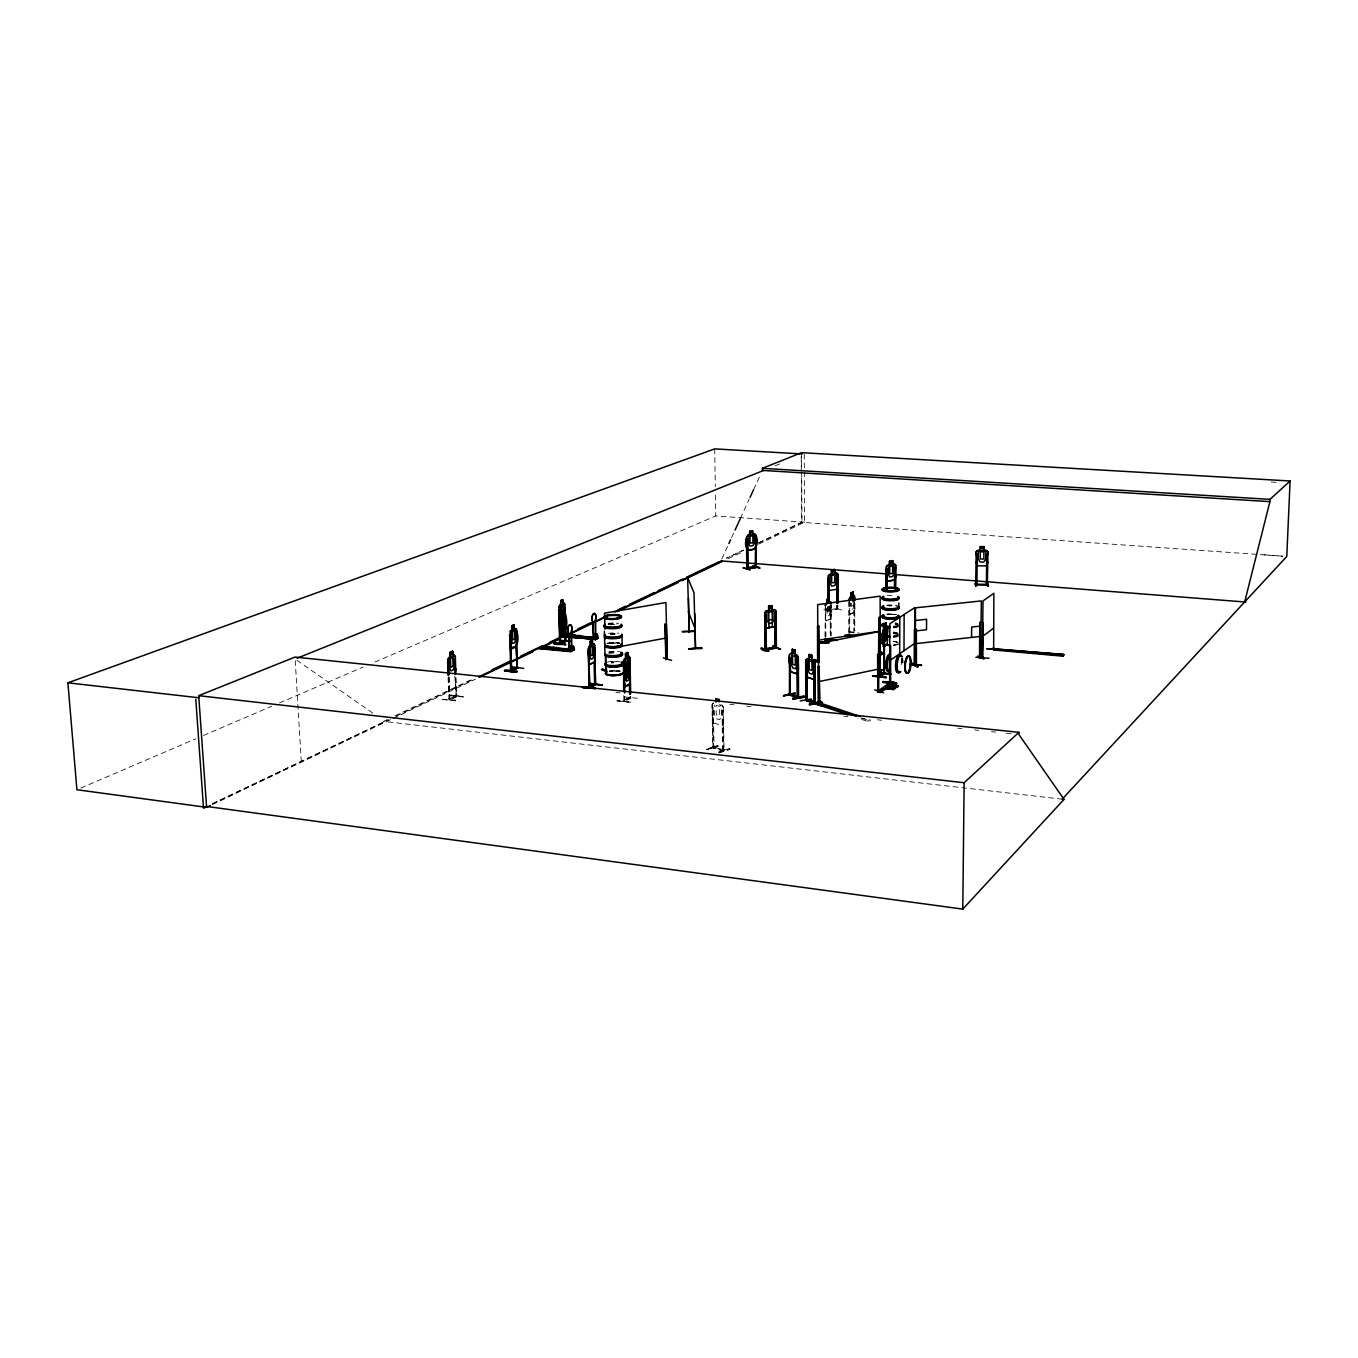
<?xml version="1.0" encoding="UTF-8"?>
<svg xmlns="http://www.w3.org/2000/svg" width="1358" height="1358" viewBox="0 0 1358 1358"><rect width="100%" height="100%" fill="white"/><g stroke="black" fill="none" stroke-linecap="round" stroke-linejoin="round"><path stroke-width="0.75" stroke-dasharray="5 3.75" d="M867.932 721.539L867.932 720.317L870.206 719.808L870.206 721.013L867.932 721.539L857.933 718.161M830.485 618.79L831.317 614.41L830.672 618.909L825.936 621.03L830.621 618.79M855.031 607.892L854.352 612.322L854.98 600.423M455.439 700.1L442.844 699.234M455.473 700.609L442.487 699.574M722.354 725.172L723.407 720.623M723.661 720.64L722.456 725.359L713.697 723.152L712.339 717.873M853.978 604.989L853.045 608.774L851.262 609.589L850.312 602.782M830.264 611.49L829.297 615.327L827.463 616.159L826.445 607.298M456.339 696.484L448.938 700.049L449.77 698.301M448.887 698.691L450.245 698.385L449.023 698.623M831.792 611.321C806.991 605.515 848.326 616.481 824.238 609.08M706.516 749.531L718.11 745.44L707.111 748.886M707.06 749.497L718.009 746.119M721.811 558.97L727.99 545.492M731.521 537.785L734.169 532.013M740.348 518.535L749.175 499.286M753.588 489.661L759.767 476.183M723.61 751.008L712.577 748.088L712.118 704.479L713.408 703.037M712.254 704.564L713.527 702.986M722.558 750.77L722.032 710.166L723.441 710.302L722.032 710.166M723.424 749.531L724.052 750.821M714.07 746.798L712.407 746.611L713.476 746.917M630.078 696.943L630.842 697.995L624.341 701.543L624.391 694.855M630.842 697.995L623.882 701.492L623.797 695.177M624.527 701.526L624.833 694.889M629.671 698.25L630.35 696.484L629.62 698.233M448.734 676.776L449.498 700.083L456.916 696.501M456.22 695.517L456.033 695.534M449.023 699.981L448.055 677.099M853.826 632.047L853.826 633.269M455.592 677.812L456.186 696.892L454.828 676.063M637.462 698.284L624.425 696.909M630.095 697.333L624.307 699.777M629.637 697.282L624.307 700.168M849.123 632.132L858.596 632.777M455.117 700.983L455.49 699.998M463.401 696.926L450.398 695.024L463.01 696.416M450.432 695.788L463.401 696.96M212.816 803.783L384.891 721.522M758.46 542.945L801.627 522.304L801.322 475.792M212.221 803.749L388.711 719.706M396.383 716.056L474.927 678.644M212.289 804.649L391.274 719.299M393.192 718.382L475.487 679.153M728.109 558.698L743.42 551.399M758.732 544.1L804.649 522.202L804.326 470.598M387.285 719.553L383.482 721.37L1062.211 799.166M394.923 715.921L473.076 678.745M758.63 542.962L801.984 522.338L1282.563 556.169M836.783 605.193L836.867 609.216M836.681 608.061C842.435 608.69 828.448 611.355 828.024 610.76M828.889 606.585C831.419 612.271 826.767 609.182 828.991 609.453M849.819 614.24L854.301 612.22M854.386 612.339L849.769 614.393L849.242 610.455L849.921 614.41M853.028 605.43L851.262 606.245L851.262 602.341M824.985 636.579L825.392 608.044L825.936 636.359M825.817 608.095L824.866 608.299M825.409 609.759L831.334 607.094M80.818 788.064L195.722 738.803M203.513 735.476L271.685 706.262M279.476 702.918L363.231 667.033M374.91 662.025L715.751 515.955L804.649 522.202M775.146 465.794L780.952 463.451M449.515 698.708L455.609 695.873M456.322 696.824L455.354 678.185M449.583 700.066L448.496 677.15M723.016 749.141L724.137 749.378M729.518 748.496L718.569 751.976M718.569 752.536L729.602 749.175L720.317 752.145M719.129 752.892L730.095 749.412L729.45 748.411M713.188 747.969L712.933 746.51M713.171 746.493L714.087 748.275L713.323 707.807L711.915 707.671L713.323 707.807M706.516 749.565L718.11 746.272M723.339 707.246L724.052 750.889L712.831 747.935M722.235 705.125L723.458 707.195M712.118 704.479L712.95 747.969M836.8 608.061L837.92 608.028M828.074 610.777L827.99 606.754M606.924 643.471L619.299 642.979A8.759 2.122 -1.6 0 0 606.941 643.454M449.821 699.659L449.175 676.827M456.424 695.092L455.626 695.398L456.865 695.143M841.858 610.115L834.695 607.875M836.952 608.503L829.263 609.861M608.673 643.471L619.299 643.386M837.513 609.08L837.937 605.125M837.122 608.146L836.952 609.335L837.054 605.278M828.414 610.879L828.227 609.725M837.631 609.08L837.682 605.04M713.425 748.343L714.053 746.73M630.18 698.267L630.808 696.535M610.744 643.183L612.984 643.03M713.527 748.36L712.933 707.925M1271.19 482.039L1277.471 482.413M1263.975 554.828L1282.631 556.169M615.87 692.495L620.08 692.936M729.806 704.378L734.033 704.819M746.696 706.143L750.906 706.584M843.759 716.26L847.986 716.701M860.633 718.026L864.859 718.467M877.523 719.791L881.749 720.232M957.713 728.16L961.922 728.601M974.586 729.925L978.812 730.366M991.476 731.673L995.686 732.115M1006.244 733.218L1012.576 733.88M442.793 699.353L455.524 700.779M825.308 617.109L826.088 621.047L825.46 607.671M848.801 631.623L854.674 632.285M893.208 641.248L897.977 642.351A8.284 2.02 0.2 0 0 893.208 641.265M723.271 750.618L722.897 749.107L724.035 749.395M895.143 641.502L896.738 641.859M722.184 705.277L719.434 704.666L721.454 706.754L721.607 716.107L719.791 719.638L716.311 718.772L714.376 714.308L714.24 704.989M714.07 747.223L722.897 749.531L713.697 747.341M861.94 718.297L870.206 721.013M455.558 695.466L455.66 696.841M372.805 713.103L295.127 659.02L301.323 762.194M722.066 705.311L723.203 707.28M712.594 717.839L713.901 722.965M456.033 677.863L456.899 696.586M714.715 448.887L715.293 486.605M715.428 494.991L715.751 515.955M723.067 710.421L723.797 751.042L723.475 749.514M722.422 710.047L723.203 750.635M804.225 454.098L804.309 468.544M801.526 452.672L801.644 469.562M801.661 471.667L801.984 522.338M801.186 456.78L801.305 473.687M831.283 603.088L831.249 614.427M831.062 605.685L831.164 635.85M830.655 605.634L830.756 635.799M830.536 605.923L830.638 634.084M830.23 603.614L830.23 634.033M829.263 606.024L829.28 611.949L827.463 612.781L827.429 606.856M828.244 606.822L828.159 610.896M825.392 605.753L825.528 638.328M854.759 603.478L854.793 630.927M854.25 601.611L854.284 631.181M853.842 601.56L853.876 631.13M849.684 601.611L849.735 633.422M849.276 599.285L849.327 635.493M848.75 601.798L848.801 633.626M886.978 605.125A8.284 1.884 0.2 0 1 896.823 605.634M886.995 595.619A8.301 1.85 0.1 0 1 895.245 595.789M886.978 614.139A8.25 1.901 0.2 0 1 896.755 614.665M886.927 605.651A8.42 1.918 0.2 0 1 896.908 606.177M889.015 605.991A8.42 1.918 0.2 0 1 891.204 605.974M889.015 614.512A8.284 1.918 0.2 0 1 891.171 614.495M898.215 643.845A8.284 2.02 0.2 0 1 891.866 645.135M898.266 626.717A8.284 1.952 0.2 0 1 891.917 627.973M895.16 624.459A8.284 1.952 0.2 0 1 897.944 625.223M898.266 625.121A8.301 1.952 0.2 0 1 891.917 626.361M895.177 622.864A8.301 1.952 0.2 0 1 897.944 623.645M898.232 636.223A8.284 1.986 0.2 0 1 891.9 637.479M893.225 633.677A8.284 1.986 0.2 0 1 897.91 634.695M898.334 635.68A8.403 2.003 0.2 0 1 891.917 636.953M893.258 633.1A8.403 2.003 0.2 0 1 898.011 634.135M898.334 635.188A8.403 2.003 0.2 0 1 891.917 636.478M893.258 632.607A8.403 2.003 0.2 0 1 898.011 633.66M898.232 634.627A8.284 1.986 0.2 0 1 891.9 635.884M893.225 632.081A8.284 1.986 0.2 0 1 897.91 633.117M898.368 626.174A8.403 1.969 0.2 0 1 891.934 627.447M895.228 623.882A8.403 1.969 0.2 0 1 898.045 624.663M898.368 625.682A8.403 1.969 0.2 0 1 891.951 626.955M895.228 623.39A8.403 1.969 0.2 0 1 898.045 624.171M893.208 641.57A8.284 2.02 0.2 0 1 897.893 642.623M608.435 633.388A8.742 2.071 -1.6 0 1 619.01 633.303M608.163 623.424A8.742 2.037 -1.6 0 1 618.739 623.339M610.455 633.66A8.878 2.105 -1.6 0 1 615.021 633.473M610.251 624.799A8.759 2.037 -1.6 0 1 614.767 624.629M608.112 624.493A8.878 2.071 -1.6 0 1 616.956 624.154M606.992 643.234A8.691 2.088 -1.6 0 1 619.231 642.758M608.724 643.403A8.708 2.105 -1.6 0 1 619.248 643.319M608.112 623.967A8.878 2.071 -1.6 0 1 616.939 623.628M610.523 634.78A8.725 2.071 -1.6 0 1 615.021 634.593M610.472 634.169A8.878 2.105 -1.6 0 1 615.038 633.982M607.484 662.11A8.708 2.173 -1.6 0 1 619.74 661.618M608.927 651.789A8.725 2.139 -1.6 0 1 619.486 651.704M611.219 661.94A8.844 2.207 -1.6 0 1 619.842 662.161M608.978 653.453A8.708 2.139 -1.6 0 1 615.514 652.977M608.893 652.842A8.861 2.173 -1.6 0 1 615.53 652.366M609.47 671.09A8.657 2.19 -1.7 0 1 619.961 671.005M608.876 652.332A8.861 2.173 -1.6 0 1 615.514 651.857M610.76 643.488A8.759 2.122 -1.6 0 1 615.259 643.302M611.287 663.06A8.708 2.173 -1.6 0 1 613.51 662.891M611.236 662.449A8.844 2.207 -1.6 0 1 613.493 662.28M902.612 658.019A8.691 2.818 -84.7 0 1 902.866 664.181M902.085 657.866A8.827 2.852 -84.7 0 1 902.357 664.13M901.271 659.682A8.691 2.818 -84.7 0 1 900.49 668.323M901.593 657.815A8.827 2.869 -84.7 0 1 901.865 664.079M617.211 700.949C658.579 704.989 589.083 696.926 630.672 702.222L617.228 700.915M743.437 550.126L726.547 558.189L743.539 550.126M898.283 644.15L891.883 645.474A8.284 2.02 0.2 0 0 898.215 644.167M611.473 670.988L609.419 671.31A8.725 2.224 -1.7 0 1 620.012 671.208L611.49 671.005M888.998 614.189L886.927 614.342A8.318 1.918 0.2 0 1 895.211 614.529L888.998 614.189M719.587 706.296L716.09 705.447L716.243 714.783L719.723 715.649L719.587 706.296M619.995 671.548A8.691 2.207 -1.7 0 0 609.47 671.633A8.674 2.207 -1.7 0 1 619.978 671.565"/><path stroke-width="1.5" d="M874.722 689.83L883.583 692.835M877.913 654.573L877.828 691.85L877.591 654.471L878.915 654.369L877.591 654.471M893.717 681.937L880.714 691.29L878.083 691.035L891.12 681.682L893.717 681.937L893.717 683.074L880.714 692.444L878.083 692.19L878.337 690.136M877.455 691.68L878.541 691.494L878.592 654.267M877.421 690.356C878.898 689.083 879.797 692.495 877.862 691.816M878.796 640.704L878.83 617.551L879.865 617.415L879.882 676.878M883.82 673.551L879.118 676.861L879.288 640.501L880.188 640.246L879.288 640.501M879.729 640.212L879.645 676.946L884.516 673.619M880.714 692.444L880.714 691.29M883.141 682.174L896.586 683.617L883.175 681.58L882.921 682.531M884.041 637.717L883.922 673.941L883.634 630.316C883.583 626.31 886.553 617.873 886.044 627.379M883.922 673.941L884.024 637.377M884.431 673.619L884.431 629.806L885.891 628.856L885.874 637.174L884.414 638.141M885.959 622.711L886.655 636.664L885.874 640.738L884.398 641.723L883.617 638.667M886.01 589.27L886.044 569.308L886.91 569.172L887.13 589.185M887.606 688.234L889.779 688.964L887.606 688.234L887.979 687.199L895.109 687.895L885.959 688.642L893.462 689.1M886.027 677.557L886.027 676.81C845.236 673.466 913.578 680.528 872.787 676.114M886.282 589.338L886.384 566.982L887.385 565.403L894.786 564.215L895.89 565.42L895.618 587.725M885.959 689.423L886.35 688.37L889.779 688.2M886.876 589.117L886.91 569.172M887.436 639.703C886.146 638.226 890.05 624.374 886.095 627.192M896.586 687.589L889.134 686.367L896.586 686.809M889.541 561.109L888.132 574.111L889.694 576.997L892.613 576.505L894.192 573.093L894.209 565.76L892.647 564.707L892.766 560.616L889.541 561.109L889.609 565.081M889.524 686.842L892.919 685.909L889.134 687.131M889.643 682.955L889.846 623.729L914.936 607.501L914.868 665.335M890.678 645.933L890.61 682.701M890.322 688.421L893.445 689.864M890.678 688.133L887.962 687.963M892.919 686.69L890.746 685.196L892.919 685.909M890.746 685.96L891.12 684.924L898.232 685.62L897.842 686.673L894.379 686.842M891.12 681.682L891.103 682.819L893.717 683.074M892.749 564.555L892.681 560.599M898.232 686.384L893.819 685.841M894.498 587.793L894.566 567.899L895.686 567.814L894.566 567.899M894.769 587.861L894.82 567.967M891.221 689.134L894.718 688.947L895.109 687.895M895.346 589.627L895.414 567.746M897.842 686.673L898.232 685.62M898.758 607.009L898.792 603.037M899.692 653.758L899.811 617.279M903.987 650.788L904.139 614.495M914.409 629.603L915.275 629.365L914.409 629.603L914.172 665.335L915.122 665.064M914.63 663.722L914.681 664.979M916.294 629.416L916.243 665.284L915.071 665.386L915.173 629.552L916.294 629.416L916.446 665.216L915.088 665.216M915.19 665.369L915.496 607.824L981.342 600.915L980.595 657.832C977.404 655.167 982.19 658.562 980.442 656.406M916.039 665.114L916.243 663.807M917.923 666.727L911.252 663.756L917.38 666.897M206.535 806.448L962.788 909.113L964.129 782.734L1018.941 732.318L295.009 657.068L198.709 695.686L206.603 807.348L76.914 789.728L67.9 682.819L714.715 448.887L802.137 453.962M971.547 637.411L971.666 627.073L980.12 626.14M975.706 586.283L975.417 583.142L975.859 585.722M976.232 551.789L975.655 585.111L975.893 583.872L976.996 584.313M976.368 551.857L977.556 550.55L986.587 550.584L987.877 551.857L986.638 550.431L984.092 550.431L984.143 546.595L980.221 546.578L980.17 550.448L977.505 550.414L976.249 551.806L977.387 565.743M976.147 554.098L977.217 554.098L976.911 585.128L976.725 583.889M977.658 656.067L983.973 659.139M980.34 546.714L980.306 550.567L978.337 551.84L978.252 558.987L980.17 562.042L983.82 562.059L985.823 559.004L985.908 551.857L983.973 550.584L984.007 546.714M979.712 657.917L979.763 622.507L980.849 622.388M979.559 657.917L979.763 622.507M982.836 656.542L982.819 657.849L982.937 622.354L982.207 657.781L983.022 600.915L993.869 593.344L993.649 649.464M986.349 585.043L987.521 583.906M987.996 551.789L987.317 585.162C987.096 579.459 988.709 591.392 987.334 583.159L987.894 586.232M987.809 585.739L988.471 586.384L987.47 583.719M1063.84 654.488L993.632 648.852L1063.84 654.488L1063.11 656.203L993.615 649.939L993.156 648.156M994.395 648.258L993.615 649.939M986.943 648.734L999.912 649.922L987.028 648.751M1018.941 732.318L1018.907 734.542L1064.027 799.37L962.788 909.113M572.244 646.204L570.92 647.104M571.922 650.041L571.803 646.255L571.922 650.041C577.014 645.22 566.405 646.968 572.838 646.425M571.888 647.07L572.804 647.087M596.807 635.425L594.906 634.356L595.432 635.272M596.62 635.578L596.824 634.593M1063.11 656.203L1063.127 655.116M682.395 631.402L695.296 630.876M695.296 631.436L682.395 631.962M572.72 647.189L573.025 645.814M594.923 635.391L595.11 634.509M596.468 635.289L594.804 635.391L595.415 634.576M594.838 634.407L594.719 635.238M1269.9 501.645L1270.002 499.371L1290.1 480.987L801.526 452.672L762.398 468.323L762.415 470.411L1269.9 501.645L1244.675 601.967M1290.1 480.987L1286.773 556.457L1062.279 799.098L1064.027 799.37L1062.211 799.166M819.791 704.513L818.602 704.768L819.468 702.986M975.91 657.255L989.048 658.24M882.836 642.758L883.447 646.917L887.097 644.32L887.623 639.703M570.869 647.104L570.835 646.697M572.346 646.629L570.615 646.476M559.377 617.228C563.791 599.353 568.679 621.455 565.997 628.822M560.056 612.696L560.718 635.595L565.522 633.32L565.93 628.805M564.775 620.283L565.301 615.768L564.724 620.165L560.158 622.524L559.411 618.62M626.938 663.247L626.887 663.417M624.663 677.71C622.932 664.062 622.185 686.231 629.671 675.011L630.299 670.02M594.6 662.11L595.211 657.238L594.6 662.11L589.406 664.69L588.744 660.531M515.904 645.237L517.296 668.391L516.447 629.671C523.713 652.977 501.883 649.786 516.363 646.119M455.083 673.687L455.864 668.73M883.175 681.58L896.552 682.938M572.567 646.714L572.058 647.053M627.192 673.653L625.732 680.205L627.447 674.688L629.348 678.185L627.837 673.483L629.026 667.423L627.362 672.651L625.512 669.528L627.107 673.772M565.386 644.846C551.806 639.72 547.63 646.119 565.675 644.031M553.809 643.556L565.726 644.711M694.736 613.663L695.5 648.309M595.11 688.744L595.415 687.895C574.4 684.432 581.971 689.762 595.398 687.895M516.566 672.142L504.378 670.852L516.6 672.023M516.872 671.293C500.491 668.391 500.389 671.276 516.94 671.955L516.923 671.208M854.521 636.613L854.81 635.799L846.968 634.95M798.317 669.749L797.536 674.111L790.628 671.786M570.733 646.442L574.145 647.257L574.468 649.888M754.844 534.152L752.875 534.441L754.386 535.595L754.471 542.487L752.977 545.661L750.108 546.103L748.53 543.387L749.752 531.199L752.892 530.774L752.841 534.594L754.844 534.152L756.016 535.307C762.907 552.35 740.263 556.916 746.73 536.682L747.24 568.883L746.73 567.729L748.003 567.627L748.003 568.747M837.988 585.06L836.969 589.236L837.954 574.332L836.766 573.246L829.348 574.519L828.38 576.03M895.856 575.979L894.769 580.053L887.317 581.292L886.468 566.999L887.47 565.437M776.029 622.303L774.892 626.785L766.184 628.177L765.08 612.679L766.167 611.049M596.264 638.243L596.179 634.61M783.736 695.364L795.211 692.886M794.769 693.463L783.328 695.924L795.262 693.649M800.218 700.881L811.303 698.929M618.875 618.179C621.608 616.821 614.987 618.06 618.433 618.196M618.807 617.618L619.825 618.094M623.933 670.054L624.561 668.034M624.154 670.088L624.731 668.187L629.569 665.386L630.35 666.625L629.569 665.386M813.136 703.291L822.965 706.228L813.731 702.392M617.313 618.111L619.554 617.992M565.743 625.665L563.842 628.126L563.859 632.319L564.334 618.28L563.247 615.378L561.414 616.26L560.548 620.114L560.786 627.99L561.822 628.907C563.197 640.399 558.053 624.595 565.149 627.345L564.826 604.446L564.079 603.291L562.806 603.886L564.079 603.291M624.341 692.75L623.407 660.973L625.665 658.189L625.631 653.656L627.617 652.621M743.488 567.831L750.176 569.8L743.098 567.916M593.887 644.015L595.839 684.619L589.355 687.98L588.387 648.326L590.492 645.61L590.374 641.061L592.394 639.991L593.955 654.183L592.988 658.341L590.968 659.377L589.779 656.287L590.374 641.061M761.38 647.953L768.73 650.567C768.967 652.536 759.088 649.99 761.431 647.885M576.827 636.546L579.51 636.257L566.15 635.561M849.276 599.285L849.752 597.503C853.639 597.248 849.802 586.995 851.245 597.045L850.295 598.878M849.208 599.302L849.887 597.52M595.059 639.822L595.194 636.987M563.553 635.867L566.761 636.155L569.749 634.678L566.558 634.39L563.349 636.919L595.856 639.143M597.401 638.633L580.511 637.089M597.893 635.629L597.452 638.667M598.42 638.141L566.558 634.39M818.806 662.585L813.612 660.311L819.366 662.314M573.399 650.448L574.213 649.514L570.954 651.704L538.702 648.666L542.063 646.052C550.839 645.457 536.614 650.431 545.305 646.357M571.786 650.991L538.922 648.292L539.822 648.106M573.874 650.227L542.232 646.951L542.063 646.052M564.011 636.63L591.884 638.549M448.395 675.062L447.767 659.716L448.496 657.696L454.353 655.286M448.649 674.688L447.902 659.733L450.313 656.949L449.973 652.298L452.587 651.212L452.655 655.829L454.387 655.116L455.253 656.457M568.187 648.954L541.435 646.798L568.442 649.328M987.86 562.059L986.485 565.879L977.285 565.845L976.113 562.042M975.35 583.617L975.791 586.198M728.873 543.556L730.638 539.72M735.051 530.095L740.348 518.535M750.057 497.368L753.588 489.661M625.987 667.253L625.274 678.151L626.411 681.275L628.364 680.188L629.314 675.911L629.094 667.27L628.007 666.303L629.552 665.556M774.977 646.9L776.42 646.832L775.91 648.021L765.08 649.871L764.877 612.611L766.031 610.896L774.688 609.555L775.995 610.845L776.42 648.089L765.165 649.837M625.749 658.307L624.714 660.429L626.089 672.244L628.092 671.175L629.06 666.897L627.685 652.434L627.6 657.255L629.195 656.355L629.908 657.696M765.488 649.956L764.944 648.615L766.201 648.411M766.455 649.803L765.742 614.97L766.302 649.837M561.618 613.816L560.803 619.927L562.161 630.689L564.011 629.789L564.894 625.936L564.843 607.06L563.893 607.281M889.643 681.614L890.627 681.665M879.186 651.331L879.628 651.059M879.814 675.554L883.922 673.008L879.899 675.571M879.118 676.861L880.256 676.607L880.154 596.145L817.669 604.649L817.839 661.804L818.891 660.209M887.521 565.556L886.384 566.982M836.969 589.236L829.246 590.509L828.193 575.962L831.452 573.993M819.112 661.635L818.602 626.072L817.533 626.225L817.584 661.702L819.112 661.635L817.805 661.652M746.73 536.682L749.871 534.916L749.752 531.199M746.917 536.733L747.817 535.358L754.878 534.305M598.165 637.988L565.963 635.12M571.158 651.331L571.311 648.683L571.379 650.482L568.085 650.176L567.797 648.496L567.865 650.754M572.448 646.391L572.635 647.325M539.533 648.004L551.671 649.107M805.973 659.818L807.127 658.477L814.036 660.786L815.038 662.619L815.275 703.41L806.329 700.405L806.092 659.784L807.229 677.235L806.177 672.295M980.748 657.798L979.356 657.798M980.765 656.525L979.508 656.661M896.857 590.289L895.346 590.39L897.214 590.153M831.639 574.128L830.01 575.741L830.044 583.21L831.673 586.147L834.712 585.621L836.341 582.158L836.307 574.689L834.678 573.636L834.695 569.443L831.436 569.987L831.554 574.111L831.622 570.122L834.661 569.63M590.068 687.657C591.273 685.501 587.097 686.724 590 686.673M588.846 686.588L589.576 687.589M565.064 631.419L564.962 641.4M560.141 642.877L565.284 640.62L559.513 642.894L560.633 642.606L560.005 644.184L566.031 641.197L559.649 644.116M830.587 638.905L830.672 640.144L830.841 638.871M826.004 641.214L824.934 641.417L830.587 639.262M517.737 666.829C516.023 667.101 517.89 666.574 517.313 668.357M510.608 669.918L517.075 667.491M510.455 647.766L511.389 670.937M993.038 648.173L993.462 648.343M792.427 654.098L792.41 649.26L791.171 663.773L792.665 667.932L795.381 668.798L796.823 665.573L796.756 656.933L795.279 654.929M982.581 636.376L993.394 628.313M915.173 663.807L914.189 664.045M564.86 641.417L564.707 633.405M878.083 692.19L882.972 688.676M886.231 686.333L889.473 683.991M884.092 672.566L884.041 672.583M889.745 660.633L914.749 643.352M601.441 669.698L607.145 671.837M605.855 616.668L606.992 616.871L606.126 616.447M606.551 616.413L605.549 616.804L606.754 616.804M883.345 646.731L887.13 644.456M695.517 648.547L694.006 592.784L687.64 577.659L689.151 631.86M887.164 626.496L883.379 628.992C883.685 659.071 879.016 634.441 884.516 628.211M884.431 623.831L886.095 622.728M813.136 703.308L814.579 703.121L814.155 665.25L813.934 703.257C819.214 699.591 794.973 698.318 814.274 702.103M806.465 699.047C808.808 701.865 804.717 698.436 806.618 699.421M807.246 700.66L806.907 662.959L805.684 662.772L805.82 700.507L814.8 703.512L813.765 665.318M814.206 659.564L819.366 661.821L814.206 659.564L813.595 660.395M797.061 660.056L798.266 660.226L797.061 660.056L797.316 697.656L797.944 696.162M790.712 693.802L789.337 693.548L790.322 693.887M790.237 695.211L789.541 657.476L789.422 694.99L798.232 697.893L797.927 696.501M789.473 694.99L789.83 693.497M818.348 704.564L819.129 703.003L819.468 704.361M917.838 666.846C909.724 663.943 909.487 660.548 918.025 666.167M630.01 683.889L625.019 686.758L624.324 682.446M625.053 686.571L629.857 683.872M624.731 668.187L626.208 667.389M626.021 662.619L628.109 661.482L628.075 666.116M626.089 662.738L628.041 661.686M624.714 677.54L629.671 675.011M589.661 683.634L602.324 684.975L589.389 683.719M595.228 683.193C593.327 685.705 597.316 684.619 595.364 683.159M591.273 686.69L595.313 684.483M623.695 690.984L623.577 663.451L624.782 692.801M624.035 663.502L622.999 663.773M624.086 659.088L629.195 656.355M627.685 652.434L625.41 653.521L625.597 658.291M589.44 664.52L594.397 661.974M565.471 640.212L565.352 640.263M571.379 650.482L573.976 649.175L574.145 647.257M592.224 638.345L597.944 637.394L594.719 637.106M598.182 637.717L595.449 639.652M560.209 640.433L569.732 640.823M571.582 648.479L569.291 649.48L568.34 632.981A4.464 2.02 -84.7 0 1 568.153 626.836A4.464 2.02 -84.7 0 1 571.056 625.427A4.464 2.02 -84.7 0 1 571.243 631.572L571.582 648.479L571.497 631.589A4.464 2.02 -84.7 0 0 571.294 625.444A4.464 2.02 -84.7 0 0 568.391 626.87A4.464 2.02 -84.7 0 0 568.595 632.998L569.545 649.514M593.65 637.7L592.784 621.506A4.38 1.935 -84.9 0 1 592.597 615.497A4.38 1.935 -84.9 0 1 595.381 614.139A4.38 1.935 -84.9 0 1 595.551 620.148L595.619 636.698L593.412 637.666L592.529 621.489A4.38 1.935 -84.9 0 1 592.36 615.463A4.38 1.935 -84.9 0 1 595.144 614.105A4.38 1.935 -84.9 0 1 595.313 620.131L595.466 638.65M597.045 634.084L595.975 638.226L595.873 634.509L597.045 634.084L597.164 637.785M588.914 687.946L588.438 650.754L589.949 687.708M588.88 650.788L587.844 651.042M561.889 633.303L563.909 632.234M914.749 664.045L916.446 663.926L915.258 664.096M538.922 647.579L553.775 648.971L556.899 647.885M578.168 637.208C585.298 634.135 576.488 638.752 574.96 637.343M588.914 646.476L594.057 643.862L592.665 644.541M553.623 647.138C543.404 649.82 561.126 648.139 552.587 647.494C561.109 647.698 544.558 648.445 556.882 647.443M574.943 636.902L577.931 635.425L581.139 635.731M849.327 634.254L849.157 635.816L849.735 634.305M550.737 646.866C542.08 650.957 556.254 645.967 547.478 646.561L544.371 648.53M575.096 635.171C566.795 639.126 580.46 634.254 571.888 634.882L568.9 636.783L571.888 634.882M590.306 641.163L592.529 640.008M565.471 633.201L560.718 635.595L560.039 631.64M569.766 635.12L566.761 636.155M830.841 639.788L824.951 642.657L824.985 638.6M831.181 639.856L825.443 642.707L825.477 641.129M539.211 648.411L542.08 646.493M825.596 641.417L830.179 639.211M825.46 638.888L837.02 640.365M523.764 668.442L511.61 666.727M560.107 612.814L564.622 610.659M665.726 659.445C669.409 658.97 665.097 656.186 665.861 659.36M207.078 806.516L203.53 808.231L195.79 699.285M478.763 676.827L605.193 616.617M614.767 612.051L722.049 560.973M206.603 807.348L210.388 805.549M479.306 677.319L532.896 651.772M542.47 647.206L559.7 639.007M571.175 633.524L592.224 623.492M596.06 621.658L605.617 617.109M617.109 611.626L678.338 582.429M682.174 580.596L722.354 561.431M560.226 618.688L561.686 617.924M563.672 616.99L564.962 616.379L565.641 617.618M560.362 618.705L564.945 616.532L565.505 617.601M492.139 669.681L511.202 660.616M520.742 656.084L539.805 647.019M549.345 642.487L562.687 636.138M577.931 628.89L591.29 622.541M617.975 609.844L625.597 606.211M629.416 604.412L654.2 592.614M658.002 590.798L682.785 579.017M686.605 577.201L719.01 561.788M559.598 644.15L559.089 609.555L560.005 643.862M559.496 609.589L558.545 609.81M559.53 605.566L564.198 603.444M561.482 613.799L563.485 612.933M560.769 600.677L562.738 599.829M605.685 669.664L606.703 669.46M605.43 655.405L605.736 670.988L606.737 670.767M517.194 666.778L517.432 668.017L510.591 671.259L509.98 635.103L511.796 671.073M510.404 635.154L509.369 635.391M515.87 632.675L517.177 668.391M447.97 675.011L448.089 662.195L449.091 674.739M454.794 659.156L454.964 663.298M448.53 662.229L447.41 662.5M854.929 600.491L854.861 596.671L854.182 595.5L852.96 596.06L853.079 591.884L853.978 601.102M849.785 597.639L854.318 595.517M851.245 598.437L853.028 597.639L853.028 601.526M514.156 629.11L514.003 624.697L514.224 629.314L515.751 628.465L516.515 629.773M515.717 628.635L510.557 630.961L512.051 630.129L511.762 625.699L514.139 624.697M829.314 602.477L830.587 601.9L831.147 603.071M851.11 592.835L853.079 591.884M450.075 652.417L452.52 651.399M511.966 625.817L514.071 624.884M829.297 598.25L827.277 599.217L827.412 603.461L830.587 601.9L831.215 603.173M829.229 598.42L827.209 599.099L827.226 603.342M828.906 599.268L827.735 601.204L828.923 600.677L828.77 578.185L829.246 602.646L830.23 603.614M775.724 613.375L774.722 613.544L775.486 648.292L775.112 646.883M896.28 590.407L895.194 590.458L896.552 590.747M975.638 585.026L987.317 585.145M884.347 589.695L883.311 589.542L884.635 589.644M884.398 589.033L884.262 588.999M755.031 567.491L756.287 566.337L756.304 567.406L755.846 535.358M297.096 658.223L763.502 470.479M619.452 617.958L617.652 617.652M849.327 635.799L848.75 634.475M565.437 641.468L565.471 639.924M825.545 642.657L825.528 638.328M719.485 699.523L715.751 698.606L715.921 702.154M689.219 632.132L688.472 598.199M688.659 631.877L688.761 630.961M884.296 589.474L883.379 589.627L884.279 589.406M879.984 652.468L879.033 652.604M819.112 660.344L817.822 660.514M606.805 616.956L605.889 617.024M765.131 649.82L764.724 615.123L765.997 615.055M819.672 704.496L818.314 704.615L818.127 666.659L819.163 666.455L819.655 704.564L819.163 666.455M817.872 704.683L820.113 704.191L820.113 703.003L817.872 703.495L817.872 704.683L847.918 714.783M820.894 701.509L809.3 703.936C818.008 704.938 834.151 699.183 809.317 704.717M792.682 699.098C814.97 693.7 802.086 699.285 792.682 698.318L804.174 695.856L804.666 696.79M797.638 696.501L790.322 694.278M818.518 681.699L878.898 669.002M819.485 666.54L818.127 666.659M798.419 669.8L798.097 657.425M790.56 671.921L789.643 666.999M805.684 662.772L806.907 662.959M798.334 657.374L797.248 655.456L798.334 657.374L798.555 697.774M812.016 655.337L808.91 654.437L809.029 659.292L807.687 660.361L807.738 669.053L809.249 673.245L812.016 674.145L813.493 670.886L813.442 662.161C809.724 660.158 814.868 653.809 809.012 654.624M797.469 673.941L790.746 671.769C790.39 665.114 784.296 646.561 797.333 655.558M795.245 654.828L795.347 650.159L792.291 649.277M789.134 657.561L790.339 657.73M878.949 631.606L818.331 643.539L818.704 704.734M795.211 650.193L795.16 654.946M671.616 660.429L663.349 657.815M621.828 646.238L666.659 637.921M825.596 642.334L825.936 638.379M666.778 659.224L665.827 659.411L665.097 624.154L666.371 624.069L667.219 659.326L665.929 602.511L604.531 613.188L604.972 629.229M887.402 581.156L894.599 579.917M780.035 649.192L772.651 645.984L780.578 649.277M773.279 646.578L780.12 649.26M774.926 647.308L766.201 648.784L775.18 647.393M827.956 598.623L827.871 578.338L829.042 578.27M836.783 603.173L836.698 576.861L837.597 576.726L837.665 603.02M887.181 569.24L886.044 569.308M834.593 573.602L836.901 573.127L838.039 574.349L837.937 603.088M766.268 628.024L774.722 626.632M768.849 620.063L772.278 619.503M755.914 566.269L755.506 567.542M747.223 567.78L755.031 566.727M755.269 566.795L747.783 567.882M755.269 567.559L755.642 537.496L756.016 567.321L746.849 568.798L746.476 538.871L747.562 538.803L747.902 568.764M747.206 568.866L756.219 567.406M759.495 567.678L752.892 565.811L759.546 567.695M768.764 612.068L772.21 611.524M768.577 606.228L772.261 605.634L768.577 606.228L768.679 610.608L766.931 612.356L766.998 620.368L768.883 623.492L772.312 622.932L774.111 619.214L774.043 611.219L772.193 610.098L772.057 605.77M878.439 651.551L883.651 653.792M747.766 535.239L749.871 534.916M606.279 669.749L606.058 671.09L605.685 655.507M606.177 671.056L601.984 668.934L605.855 670.292M817.839 640.263L880.086 631.232M818.84 626.174L817.533 626.225M878.371 691.494L878.83 617.551M619.367 618.23L617.703 618.23M765.895 648.428L766.218 649.684M747.647 568.663L747.562 538.803M915.309 643.692L980.9 636.376M916.514 629.535L915.173 629.552M915.445 630.944L926.512 629.739L926.58 619.282L915.513 620.47M894.379 686.079L897.842 685.909M891.238 688.353L894.718 688.183M886.35 689.134L889.779 688.964M688.625 648.835L701.882 647.613L688.608 648.886L701.984 648.513M776.165 647.987L775.791 610.896M987.843 554.115L986.74 554.03L986.4 585.145M976.979 584.212L986.248 584.33M789.541 654.607L790.05 694.855M797.638 696.111L798.657 696.433L790.729 694.193M797.638 697.486L797.469 659.971M798.08 697.876L797.876 660.311M762.398 468.323L1270.002 499.371M720.928 560.888L886.418 573.874M894.854 574.536L1246.016 602.069M564.945 604.463L564.062 603.444M559.038 607.264L560.056 644.15M818.772 661.516L818.602 626.072M560.192 618.569L559.598 620.385M996.483 649.531L1063.806 655.591M559.937 640.484L570.037 641.332M910.25 663.824L921.658 665.335L910.471 664.317M910.284 664.368L921.471 665.454M595.619 636.698L591.952 636.698L592.02 638.905M565.947 635.374L576.556 636.308M580.715 636.732L597.656 638.243M596.094 639.295L563.57 636.308L595.704 639.533M511.762 625.699L511.372 640.501L512.628 643.522L514.716 642.555L515.701 638.515L515.395 630.282L514.224 629.314M567.797 648.496L571.311 648.683M543.641 647.426L567.848 649.633M543.217 647.613L551.348 648.36M555.286 648.751L567.44 649.871M555.66 649.243L567.746 650.38M555.643 649.514L567.78 650.618M538.939 648.021L571.226 651.297M882.938 682.412L896.586 683.617M594.719 645.067L595.127 657.255M879.543 672.346L890.797 674.179L879.543 673.093M879.577 672.889L890.831 673.975M588.387 648.326L589.287 688.014M510.167 644.592L511.219 648.513M629.382 660.395L630.078 694.091M623.407 660.973L624.391 682.531M589.406 664.69L588.676 660.463M452.587 651.212L454.387 665.624L453.317 669.884L451.009 670.937L449.617 667.813L450.109 652.315M455.32 656.355L455.864 673.721M589.321 683.142L601.967 685.162M594.651 683.923L589.983 686.299M582.344 687.504L595.449 688.659M198.709 695.686L964.129 782.734M67.9 682.819L198.862 697.774M844.965 635.306L854.793 636.325M844.727 635.476L854.844 635.782M827.124 638.633L836.935 640.501M825.206 638.973L837.258 640.28M830.587 640.144L830.179 638.786M829.093 642.436L819.247 641.995M829.059 642.996L818.908 642.147L826.835 642.979M789.881 693.463L790.339 695.245L789.949 657.815M814.681 702.12L814.681 703.495M806.584 700.745L806.499 663.043M894.701 564.198L895.89 565.42M886.35 577.54L887.487 581.173M756.067 545.186L755.048 549.005L747.918 549.973L746.934 546.595M834.695 569.443L834.797 573.483M836.698 576.861L837.037 603.258M827.871 578.338L828.21 598.708M828.227 586.707L829.415 590.39M753.028 566.337L760.022 568.221M792.393 649.464L795.126 650.312M665.097 624.154L666.099 659.513M807.297 677.116L814.206 679.509L815.106 675.164L814.087 679.526L807.161 677.133M883.668 653.062L880.069 651.653M822.965 706.228L813.68 702.476M804.615 696.688L793.174 699.234M820.113 703.003L860.191 716.447M817.872 703.495L856.185 716.311M789.847 694.855L798.538 697.791M891.12 685.688L893.819 686.622M774.722 613.544L775.18 648.292M594.634 684.856L594.108 662.398M878.847 651.484L884.279 653.69M813.646 660.294L819.298 662.415M831.249 639.839L831.249 638.583M517.856 668.051L511.134 671.31L510.387 630.808L511.168 648.683M564.656 618.094L563.417 612.747L561.414 613.697L561.618 618.026M593.921 643.845L594.787 645.186M560.633 629.569L559.751 628.567L560.616 629.722M688.268 611.456L694.634 627.566M887.012 626.496L887.453 627.854M765.199 624.086L766.353 628.041M809.809 704.853L821.318 702.307L820.826 701.424M559.479 618.569L560.158 622.524M564.538 610.489L565.335 614.444M624.459 682.463L625.155 686.775L630.061 684.008L629.976 657.595L630.672 693.768M452.384 651.382L452.57 656.016M454.557 659.513L455.185 674.026M572.736 645.78L572.855 649.565M565.607 631.164L565.98 641.248M604.87 635.052L604.972 639.126M604.361 631.181L604.463 635.34M604.514 637.021L604.734 645.033M604.751 645.797L604.972 653.792A8.861 2.173 -1.6 0 0 615.361 656.118A8.861 2.173 -1.6 0 0 621.098 652.638M621.981 636.325L622.185 644.337M629.365 683.634L629.637 694.04M718.891 701.967L718.874 700.304L716.634 699.76L716.651 701.424M772.193 605.617L772.362 627.209M768.713 606.347L768.934 627.769M814.817 662.67L814.885 675.13M897.994 607.637A8.301 1.884 0.2 0 1 895.295 609.997A8.301 1.884 0.2 0 1 884.635 609.759A8.301 1.884 0.2 0 1 883.685 607.332M898.113 607.077A8.42 1.918 0.2 0 1 895.363 609.453A8.42 1.918 0.2 0 1 884.55 609.233A8.42 1.918 0.2 0 1 883.6 606.771M897.977 615.7A8.318 1.918 0.2 0 1 895.278 618.077A8.318 1.918 0.2 0 1 884.601 617.839A8.318 1.918 0.2 0 1 883.668 615.378M898.623 615.547A8.284 1.918 0.2 0 1 888.709 617.737A8.284 1.918 0.2 0 1 883.685 614.767M897.994 615.293A8.318 1.918 0.2 0 1 895.278 617.686A8.318 1.918 0.2 0 1 884.618 617.449A8.318 1.918 0.2 0 1 883.668 614.987M898.13 597.554A8.437 1.884 0.1 0 1 895.397 599.88A8.437 1.884 0.1 0 1 884.567 599.659A8.437 1.884 0.1 0 1 883.617 597.248M898.011 606.041A8.301 1.884 0.2 0 1 895.295 608.384A8.301 1.884 0.2 0 1 884.635 608.163A8.301 1.884 0.2 0 1 883.685 605.736M898.028 598.114A8.318 1.85 0.1 0 1 895.329 600.423A8.318 1.85 0.1 0 1 884.652 600.202A8.318 1.85 0.1 0 1 883.702 597.809M898.113 606.585A8.42 1.918 0.2 0 1 895.363 608.961A8.42 1.918 0.2 0 1 884.55 608.74A8.42 1.918 0.2 0 1 883.6 606.279M898.147 597.062A8.437 1.884 0.1 0 1 895.397 599.387A8.437 1.884 0.1 0 1 884.584 599.167A8.437 1.884 0.1 0 1 883.617 596.756M898.045 596.518A8.318 1.85 0.1 0 1 895.329 598.81A8.318 1.85 0.1 0 1 884.652 598.589A8.318 1.85 0.1 0 1 883.702 596.213M889.728 637.496A8.267 1.986 0.2 0 1 887.606 637.377M882.938 636.342A8.267 1.986 0.2 0 1 883.651 634.373M889.711 636.987A8.403 2.003 0.2 0 1 887.572 636.868M882.819 635.799A8.403 2.003 0.2 0 1 883.549 633.813M889.711 645.457A8.25 2.003 0.2 0 1 884.092 644.727M882.938 644.286A8.25 2.003 0.2 0 1 883.651 642.3M889.711 644.914A8.233 2.003 0.2 0 1 884.109 644.184M882.955 643.743A8.233 2.003 0.2 0 1 883.668 641.757M898.623 616.956A8.284 1.918 0.2 0 1 888.709 619.163A8.284 1.918 0.2 0 1 883.685 616.176M897.977 616.006A8.318 1.918 0.2 0 1 895.278 618.399A8.318 1.918 0.2 0 1 884.601 618.162A8.318 1.918 0.2 0 1 883.668 615.7M889.745 627.464A8.403 1.969 0.2 0 1 885.637 627.09M884.007 626.751A8.403 1.969 0.2 0 1 883.566 624.341M889.728 635.9A8.267 1.969 0.2 0 1 887.623 635.782M882.938 634.746A8.267 1.969 0.2 0 1 883.651 632.794M889.745 627.973A8.267 1.952 0.2 0 1 885.705 627.617M884.109 627.277A8.267 1.952 0.2 0 1 883.668 624.901M889.711 636.495A8.403 2.003 0.2 0 1 887.572 636.376M882.819 635.323A8.403 2.003 0.2 0 1 883.549 633.32M889.745 626.972A8.403 1.969 0.2 0 1 882.836 625.817A8.403 1.969 0.2 0 1 883.566 623.848M889.762 626.378A8.284 1.935 0.2 0 1 882.955 625.257A8.284 1.935 0.2 0 1 883.668 623.322M621.54 635.799A8.759 2.088 -1.6 0 1 613.731 638.735A8.759 2.088 -1.6 0 1 604.683 636.461M621.641 635.204A8.878 2.105 -1.6 0 1 612.577 638.226A8.878 2.105 -1.6 0 1 605.329 635.34M621.777 644.15A8.759 2.122 -1.6 0 1 613.969 647.138A8.759 2.122 -1.6 0 1 604.904 644.829M621.726 643.59A8.725 2.105 -1.6 0 1 613.952 646.561A8.725 2.105 -1.6 0 1 604.921 644.252M621.76 643.794A8.759 2.122 -1.6 0 1 613.952 646.781A8.759 2.122 -1.6 0 1 604.887 644.473M621.387 625.223A8.878 2.071 -1.6 0 1 612.305 628.177A8.878 2.071 -1.6 0 1 605.057 625.359M621.506 634.135A8.759 2.071 -1.6 0 1 613.697 637.055A8.759 2.071 -1.6 0 1 604.649 634.797M621.285 625.817A8.759 2.037 -1.6 0 1 612.322 628.737A8.759 2.037 -1.6 0 1 605.176 625.953M621.641 634.695A8.878 2.105 -1.6 0 1 612.56 637.7A8.878 2.105 -1.6 0 1 605.312 634.831M621.37 624.714A8.878 2.071 -1.6 0 1 612.288 627.668A8.878 2.071 -1.6 0 1 605.04 624.85M621.251 624.137A8.759 2.037 -1.6 0 1 612.288 627.056A8.759 2.037 -1.6 0 1 605.125 624.273M622.711 664.69A8.725 2.19 -1.6 0 1 612.22 667.236A8.725 2.19 -1.6 0 1 606.228 664.283M622.813 664.113A8.844 2.207 -1.6 0 1 612.186 666.693A8.844 2.207 -1.6 0 1 606.109 663.689M621.37 663.06A8.844 2.207 -1.6 0 1 622.371 663.553M622.728 673.008A8.708 2.207 -1.7 0 1 611.338 674.96A8.708 2.207 -1.7 0 1 606.449 672.006M621.76 645.067A8.725 2.105 -1.6 0 1 613.986 648.038A8.725 2.105 -1.6 0 1 604.955 645.729M622.932 672.651A8.725 2.224 -1.7 0 1 612.441 675.232A8.725 2.224 -1.7 0 1 606.432 672.227M620.793 644.065A8.759 2.122 -1.6 0 1 615.106 647.46A8.759 2.122 -1.6 0 1 604.921 645.203M621.115 653.147A8.861 2.173 -1.6 0 1 615.361 656.644A8.861 2.173 -1.6 0 1 605.057 654.318M621.234 661.991A8.725 2.173 -1.6 0 1 619.944 664.809A8.725 2.173 -1.6 0 1 608.724 665.284A8.725 2.173 -1.6 0 1 606.177 662.619M621.03 653.741A8.742 2.156 -1.6 0 1 616.464 657.085A8.742 2.156 -1.6 0 1 605.023 655.473M621.353 662.551A8.844 2.207 -1.6 0 1 620.029 665.42A8.844 2.207 -1.6 0 1 608.673 665.878A8.844 2.207 -1.6 0 1 606.092 663.179M620.979 652.078A8.742 2.139 -1.6 0 1 616.43 655.422A8.742 2.139 -1.6 0 1 604.972 653.792M899.743 671.582A8.827 2.869 -84.7 0 1 896.297 669.392A8.827 2.869 -84.7 0 1 897.332 658.07A8.827 2.869 -84.7 0 1 901.135 656.372M890.373 671.48A8.708 2.852 -84.7 0 1 887.436 665.114A8.708 2.852 -84.7 0 1 890.424 654.641A8.691 2.852 -84.7 0 0 885.925 662.721A8.691 2.852 -84.7 0 0 888.76 671.327M899.93 655.524A8.691 2.818 -84.7 0 1 900.541 656.44M899.183 671.412A8.691 2.818 -84.7 0 1 895.516 665.878A8.691 2.818 -84.7 0 1 899.234 655.167M900.795 671.565A8.691 2.818 -84.7 0 1 897.417 669.409A8.691 2.818 -84.7 0 1 898.419 658.257A8.691 2.818 -84.7 0 1 902.153 656.593M900.252 671.633A8.827 2.852 -84.7 0 1 896.806 669.443A8.827 2.852 -84.7 0 1 897.825 658.121A8.827 2.852 -84.7 0 1 901.627 656.423M882.225 653.843A8.708 2.886 -84.7 0 0 879.237 655.88A8.657 2.869 -84.7 0 1 882.191 653.894M882.276 669.8A8.674 2.869 -84.7 0 1 879.407 669.63A8.657 2.869 -84.7 0 0 882.259 669.783A8.657 2.869 -84.7 0 1 879.424 669.613M881.766 669.783A8.708 2.886 -84.7 0 1 879.492 670.513M879.526 655.897A8.708 2.886 -84.7 0 1 882.513 653.877M889.32 671.497A8.827 2.886 -84.7 0 1 886.367 663.909A8.827 2.886 -84.7 0 1 890.135 654.183M889.813 671.548A8.827 2.886 -84.7 0 1 886.842 665.097A8.827 2.886 -84.7 0 1 889.863 654.471M883.023 653.979A8.657 2.869 -84.7 0 0 879.441 657.747A8.674 2.869 -84.7 0 1 883.006 653.962A8.657 2.869 -84.7 0 0 879.407 657.73M884.703 624.408L884.703 625.902L885.637 623.814L884.703 624.408M889.711 566.507L889.694 573.857L892.63 573.365L892.647 566.014L889.711 566.507M890.254 561.822L890.254 563.129L892.138 562.823L892.138 561.499L890.254 561.822M980.289 551.857L980.204 558.987L983.854 559.004L983.956 551.857L980.289 551.857M981.002 547.376L980.985 548.666L983.328 548.666L983.345 547.376L981.002 547.376M884.041 630.18L885.026 634.678L884.041 640.687L885.331 635.425C887.538 649.837 887.08 616.43 885.365 633.405L884.041 630.18M560.854 618.077L562.314 622.439L561.329 627.922L562.772 623.22L564.521 626.106L563.129 622.083L564.249 616.43L562.67 621.353L560.345 614.699L560.701 600.576L562.806 599.659L564.164 612.882L563.281 616.719L560.854 618.077M559.496 605.447L558.919 607.247L560.973 604.819L559.632 605.447M579.493 635.9L576.59 636.019L579.493 635.9M825.885 603.937L825.324 605.77L825.885 603.937M628.279 676.488L626.327 677.574L626.106 668.917L628.058 667.847L628.279 676.488M627.566 662.636L626.361 664.86L627.566 662.636M627.99 667.474L626.004 668.526L625.783 659.852L627.786 658.817L627.99 667.474M627.328 655.133L626.038 655.795L626.004 654.25L627.294 653.571L627.328 655.133M592.886 654.726L590.866 655.744L590.628 647.257L592.631 646.255L592.886 654.726M594.719 647.868L595.11 684.924L594.719 647.868M563.434 631.674L562.263 632.268L562.212 630.859L563.383 630.282L563.434 631.674M563.604 626.615L561.771 627.515L561.516 619.638L563.349 618.756L563.604 626.615M592.173 642.64L590.866 643.285L590.832 641.757L592.122 641.129L592.173 642.64M563.909 626.411L562.042 627.311L561.805 619.452L563.655 618.552L563.909 626.411M563.18 613.358L561.346 614.24L561.092 606.347L562.925 605.464L563.18 613.358M563.163 613.799L562.025 615.768L563.163 613.799M562.484 602.103L561.295 602.663L561.261 601.238L562.433 600.694L562.484 602.103M453.165 666.184L450.856 667.253L450.483 658.613L452.791 657.578L453.165 666.184M514.58 639.024L512.492 639.974L512.187 631.725L514.275 630.774L514.58 639.024M852.705 594.295L851.568 594.804L851.568 593.412L852.705 592.903L852.705 594.295M452.197 653.894L450.72 654.573L450.652 653.028L452.129 652.366L452.197 653.894M513.765 627.26L512.424 627.871L512.373 626.394L513.714 625.783L513.765 627.26M834.712 582.429L831.673 582.938L831.639 575.469L834.678 574.96L834.712 582.429M834.135 570.377L832.165 570.699L832.182 572.041L834.135 571.718L834.135 570.377M771.548 606.619L769.324 606.958L769.341 608.401L771.548 608.044L771.548 606.619M752.926 542.708L750.074 543.149L749.989 536.257L752.858 535.833L752.926 542.708M752.298 531.606L750.448 531.878L750.465 533.1L752.298 532.828L752.298 531.606M794.769 650.906L793.004 650.363L793.021 651.908L794.769 652.451L794.769 650.906M811.422 656.084L809.64 655.524L809.64 657.085L811.439 657.645L811.422 656.084M795.296 656.474L792.563 655.608L792.631 664.232L795.364 665.114L795.296 656.474M811.948 661.686L809.164 660.82L809.215 669.528L811.999 670.411L811.948 661.686M768.662 651.11L761.38 648.428L768.747 651.28M885.823 590.747A8.301 1.816 0.1 0 0 898.826 589.423A8.301 1.816 0.1 0 0 886.978 587.607A8.335 1.833 0.1 0 0 885.806 590.798A8.335 1.833 0.1 0 0 898.86 589.457A8.335 1.833 0.1 0 0 886.961 587.641A8.301 1.816 0.1 0 0 885.823 590.747M885.823 591.579A8.301 1.816 0.1 0 0 898.826 590.255A8.301 1.816 0.1 0 0 886.978 588.438A8.301 1.816 0.1 0 0 885.823 591.579M885.806 591.103A8.335 1.833 0.1 0 0 898.86 589.779A8.335 1.833 0.1 0 0 886.961 587.963A8.335 1.833 0.1 0 0 885.806 591.103M606.89 618.28A8.793 2.02 -1.5 0 0 621.319 616.804A8.793 2.02 -1.5 0 0 609.946 614.784A8.793 2.02 -1.5 0 0 606.89 618.28M606.941 619.112A8.759 2.003 -1.5 0 0 621.302 617.635A8.759 2.003 -1.5 0 0 609.98 615.615A8.759 2.003 -1.5 0 0 606.941 619.112M606.89 618.586A8.793 2.02 -1.5 0 0 621.319 617.109A8.793 2.02 -1.5 0 0 609.946 615.089A8.793 2.02 -1.5 0 0 606.89 618.586M612.441 675.588A8.725 2.224 -1.7 0 0 622.932 672.991A8.674 2.207 -1.7 0 1 612.458 675.571A8.725 2.224 -1.7 0 1 606.432 672.566A8.674 2.207 -1.7 0 0 612.458 675.571M909.605 671.022A8.691 2.784 -84.7 0 0 909.69 656.44A8.691 2.784 -84.7 0 0 905.311 666.778A8.691 2.784 -84.7 0 0 909.605 671.022M909.045 670.954A8.674 2.784 -84.7 0 0 909.13 656.406A8.674 2.784 -84.7 0 0 904.768 666.71A8.674 2.784 -84.7 0 0 909.045 670.954A8.691 2.784 -84.7 0 0 909.147 656.389A8.691 2.784 -84.7 0 0 904.768 666.727A8.691 2.784 -84.7 0 0 909.062 670.971M879.22 670.479A8.708 2.886 -84.7 0 0 880.697 670.58A8.657 2.869 -84.7 0 1 879.203 670.428"/></g></svg>
